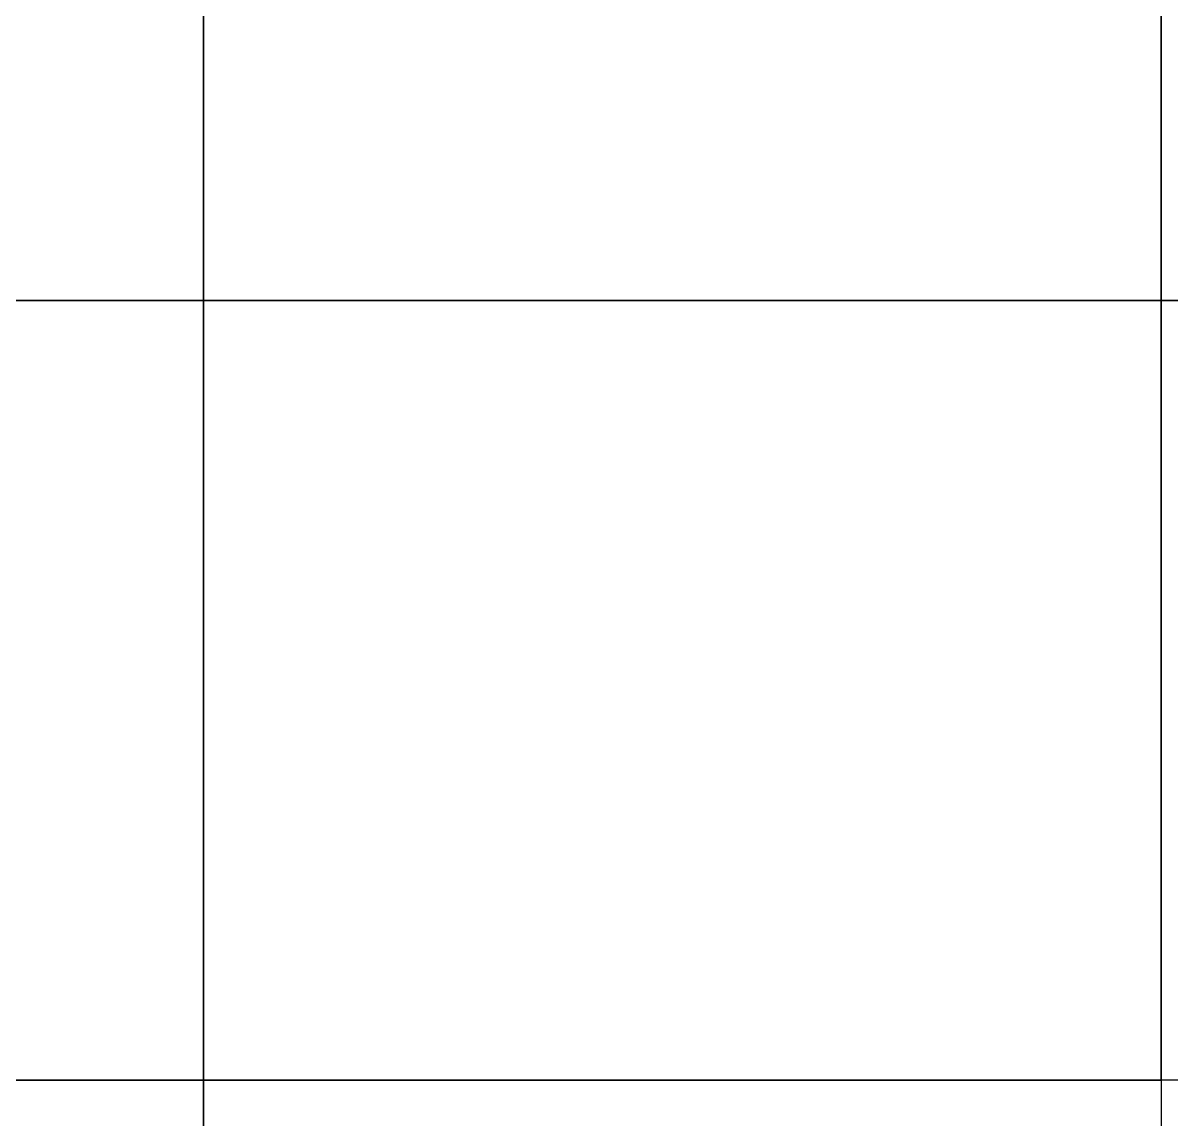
# Model space of a CAD drawing. Header units: millimetres. Extents: x -1822632 to -1305911, y 1206448 to 1536160.
# Drawn here: x -1796792 to -1785528, y 1222983 to 1233734 of the extents above; entities that cross this region are included whole.
import ezdxf

# ---------------------------------------------------------------- set-up
doc = ezdxf.new("R2010")
doc.units = ezdxf.units.MM
doc.header["$LTSCALE"] = 1000
doc.layers.add('W- bollard系船栓', color=4, linetype='CONTINUOUS')

msp = doc.modelspace()

# ---------------------------------------------------------------- linework, layer by layer
at = {"layer": 'W- bollard系船栓'}
for points in [[(-1804419.544, 1238660.674), (-1795022.159, 1238660.674), (-1795022.159, 1231013.054), (-1804419.544, 1231013.054)], [(-1795022.159, 1238660.674), (-1785624.774, 1238660.674), (-1785624.774, 1231013.054), (-1795022.159, 1231013.054)], [(-1785624.774, 1238660.674), (-1776227.388, 1238660.674), (-1776227.388, 1231013.054), (-1785624.774, 1231013.054)], [(-1804419.544, 1231013.054), (-1795022.159, 1231013.054), (-1795022.159, 1223365.433), (-1804419.544, 1223365.433)], [(-1795022.159, 1231013.054), (-1785624.774, 1231013.054), (-1785624.774, 1223365.433), (-1795022.159, 1223365.433)], [(-1785624.774, 1231013.054), (-1776227.388, 1231013.054), (-1776227.388, 1223365.433), (-1785624.774, 1223365.433)], [(-1804419.544, 1223365.433), (-1795022.159, 1223365.433), (-1795022.159, 1215717.812), (-1804419.544, 1215717.812)], [(-1795022.159, 1223365.433), (-1785624.774, 1223365.433), (-1785624.774, 1215717.812), (-1795022.159, 1215717.812)]]:
    msp.add_lwpolyline(points, close=True, dxfattribs=at)

doc.saveas('drawing.dxf')
